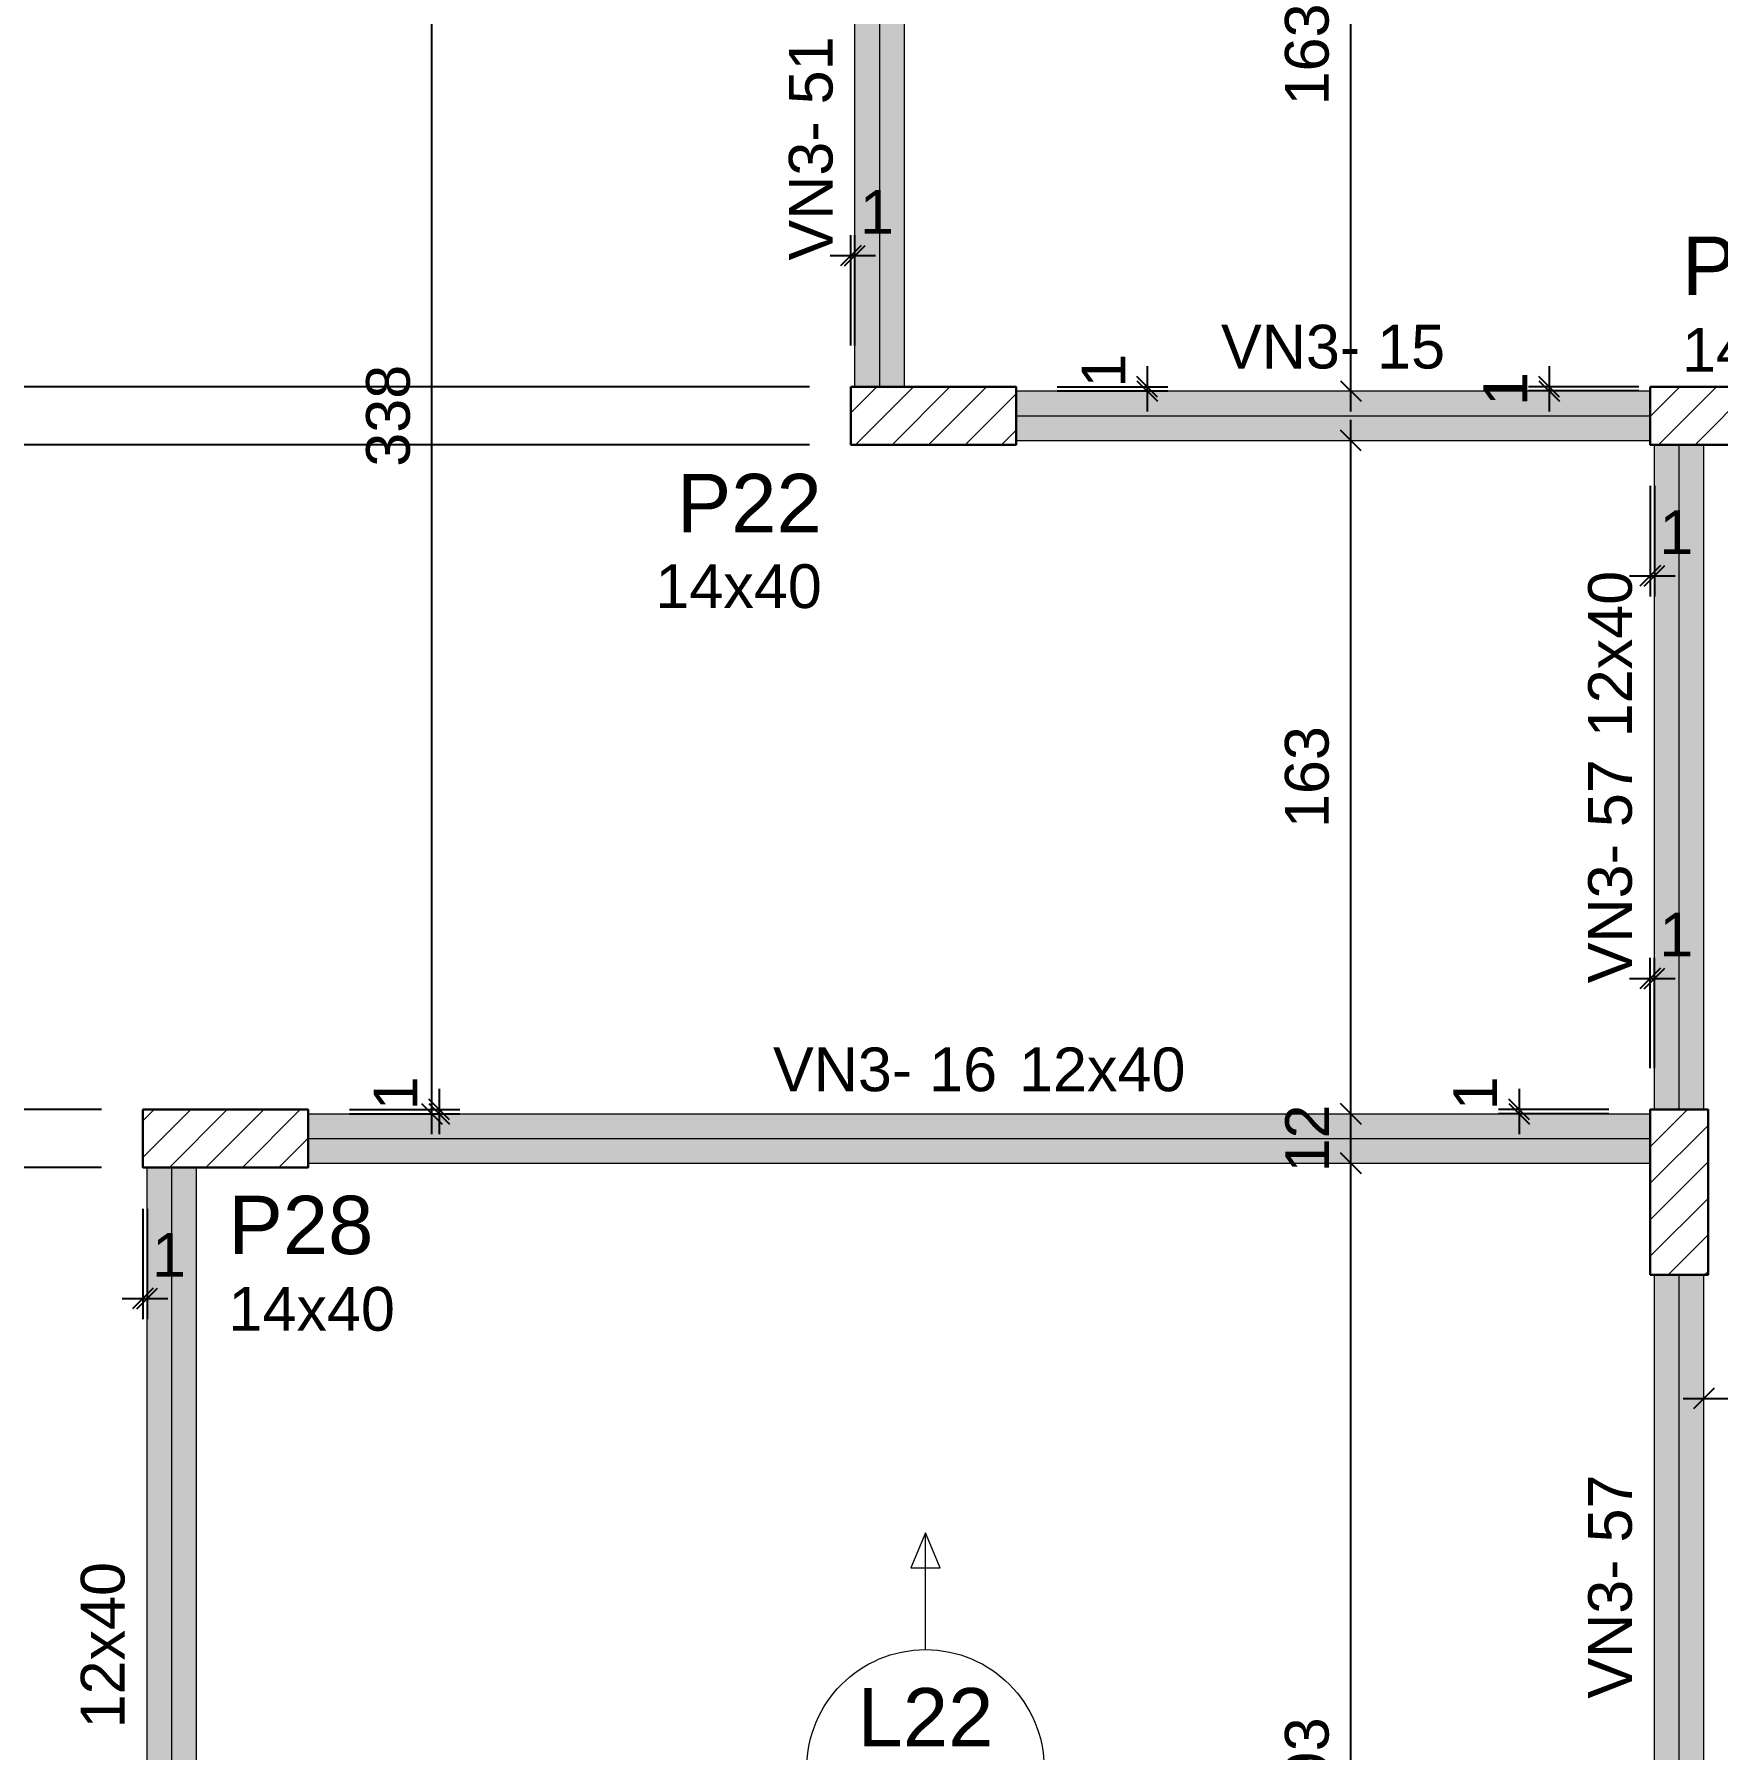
# Model space of a CAD drawing. Header units: millimetres. Extents: x -8 to 605, y -494 to 220.
# Drawn here: x -0.05 to 8.1, y -444.42 to -436.12 of the extents above; entities that cross this region are included whole.
import ezdxf

# ---------------------------------------------------------------- set-up
doc = ezdxf.new("R2010")
doc.units = ezdxf.units.MM
doc.header["$MEASUREMENT"] = 0
doc.linetypes.add('NULL', pattern=[0])
for name, color, linetype, lineweight in [('FO-Cotas', 5, 'Continuous', 5), ('FO-Eixos', 5, 'Continuous', 5), ('FO-Hachura pilar que passa', 19, 'Continuous', 5), ('FO-Hachura viga', 43, 'Continuous', 5), ('FO-Pilares', 4, 'Continuous', 30), ('FO-Textos das lajes', 1, 'Continuous', 20), ('FO-Textos das vigas', 7, 'Continuous', 5), ('FO-Textos dos pilares', 7, 'Continuous', 5), ('FO-Vigas', 1, 'Continuous', 20)]:
    doc.layers.add(name, color=color, linetype=linetype, lineweight=lineweight)
doc.styles.add('Arial', font='arial.ttf')
doc.dimstyles.new('UM_50.000000', dxfattribs={"dimtxt": 0.18, "dimasz": 0.1, "dimexe": 0.1, "dimexo": 0.2, "dimgap": 0, "dimtad": 1, "dimtih": 1, "dimtoh": 1, "dimdec": 1, "dimlfac": 50, "dimzin": 0, "dimdsep": 46, "dimtxsty": 'Standard', "dimcen": 0.09, "dimdle": 0.1, "dimadec": 1, "dimazin": 2, "dimtfac": 1, "dimtdec": 4, "dimtofl": 0, "dimtmove": 0, "dimatfit": 3, "dimfxl": 1, "dimtolj": 1, "dimarcsym": 0})
pattern_1 = [(45, (-4.58844, -411.61486), (-0.08838835, 0.08838835), [])]

# ---------------------------------------------------------------- blocks, each defined once
blk = doc.blocks.new('_Oblique')
at = {"color": 0, "linetype": 'ByBlock', "lineweight": -2}
blk.add_line((-0.5, -0.5), (0.5, 0.5), dxfattribs=at)
blk = doc.blocks.new('*D4147')
at = {"layer": 'Defpoints', "color": 0, "transparency": 16777216}
for p in [(-1.9904, -441.6047), (0.4716, -441.6047), (0.4716, -447.4249)]:
    blk.add_point(p, dxfattribs=at)
at = {"layer": 'FO-Cotas', "color": 0, "lineweight": -2, "transparency": 16777216}
for p, q in [((-1.9904, -447.5249), (-1.9904, -441.5047)), ((0.2716, -441.6047), (-2.0904, -441.6047)), ((0.2716, -447.4249), (-2.0904, -447.4249))]:
    blk.add_line(p, q, dxfattribs=at)
at = {"layer": 'FO-Cotas', "color": 0, "lineweight": -2, "transparency": 16777216, "xscale": 0.1, "yscale": 0.1, "zscale": 0.1}
for p, rotation in [((-1.9904, -441.6047), 90), ((-1.9904, -447.4249), 270)]:
    blk.add_blockref('_Oblique', p, dxfattribs=dict(at, rotation=rotation))
at = {"layer": 'FO-Cotas', "color": 7, "transparency": 16777216, "insert": (-2.2022, -444.5148), "char_height": 0.2118, "attachment_point": 5, "rotation": 90, "style": 'Arial'}
blk.add_mtext('\\A1;291', dxfattribs=at)
blk = doc.blocks.new('*D4148')
at = {"layer": 'Defpoints', "color": 0, "transparency": 16777216}
for p in [(-1.9904, -441.3247), (0.4716, -441.3247), (0.4716, -441.6047)]:
    blk.add_point(p, dxfattribs=at)
at = {"layer": 'FO-Cotas', "color": 0, "lineweight": -2, "transparency": 16777216}
for p, q in [((-1.9904, -441.7047), (-1.9904, -441.2247)), ((0.2716, -441.3247), (-2.0904, -441.3247)), ((0.2716, -441.6047), (-2.0904, -441.6047))]:
    blk.add_line(p, q, dxfattribs=at)
at = {"layer": 'FO-Cotas', "color": 0, "lineweight": -2, "transparency": 16777216, "xscale": 0.1, "yscale": 0.1, "zscale": 0.1}
for p, rotation in [((-1.9904, -441.3247), 90), ((-1.9904, -441.6047), 270)]:
    blk.add_blockref('_Oblique', p, dxfattribs=dict(at, rotation=rotation))
at = {"layer": 'FO-Cotas', "color": 7, "transparency": 16777216, "insert": (-2.2022, -441.4647), "char_height": 0.2118, "attachment_point": 5, "rotation": 90, "style": 'Arial'}
blk.add_mtext('\\A1;14', dxfattribs=at)
blk = doc.blocks.new('*D4149')
at = {"layer": 'Defpoints', "color": 0, "transparency": 16777216}
for p in [(-1.9904, -438.1049), (3.9002, -438.1049), (0.4716, -441.3247)]:
    blk.add_point(p, dxfattribs=at)
at = {"layer": 'FO-Cotas', "color": 0, "lineweight": -2, "transparency": 16777216}
for p, q in [((-1.9904, -441.4247), (-1.9904, -438.0049)), ((3.7002, -438.1049), (-2.0904, -438.1049)), ((0.2716, -441.3247), (-2.0904, -441.3247))]:
    blk.add_line(p, q, dxfattribs=at)
at = {"layer": 'FO-Cotas', "color": 0, "lineweight": -2, "transparency": 16777216, "xscale": 0.1, "yscale": 0.1, "zscale": 0.1}
for p, rotation in [((-1.9904, -438.1049), 90), ((-1.9904, -441.3247), 270)]:
    blk.add_blockref('_Oblique', p, dxfattribs=dict(at, rotation=rotation))
at = {"layer": 'FO-Cotas', "color": 7, "transparency": 16777216, "insert": (-2.2022, -439.7148), "char_height": 0.2118, "attachment_point": 5, "rotation": 90, "style": 'Arial'}
blk.add_mtext('\\A1;161', dxfattribs=at)
blk = doc.blocks.new('*D4150')
at = {"layer": 'Defpoints', "color": 0, "transparency": 16777216}
for p in [(-1.9904, -437.8249), (3.9002, -437.8249), (3.9002, -438.1049)]:
    blk.add_point(p, dxfattribs=at)
at = {"layer": 'FO-Cotas', "color": 0, "lineweight": -2, "transparency": 16777216}
for p, q in [((-1.9904, -438.2049), (-1.9904, -437.7249)), ((3.7002, -437.8249), (-2.0904, -437.8249)), ((3.7002, -438.1049), (-2.0904, -438.1049))]:
    blk.add_line(p, q, dxfattribs=at)
at = {"layer": 'FO-Cotas', "color": 0, "lineweight": -2, "transparency": 16777216, "xscale": 0.1, "yscale": 0.1, "zscale": 0.1}
for p, rotation in [((-1.9904, -437.8249), 90), ((-1.9904, -438.1049), 270)]:
    blk.add_blockref('_Oblique', p, dxfattribs=dict(at, rotation=rotation))
at = {"layer": 'FO-Cotas', "color": 7, "transparency": 16777216, "insert": (-2.2022, -437.9649), "char_height": 0.2118, "attachment_point": 5, "rotation": 90, "style": 'Arial'}
blk.add_mtext('\\A1;14', dxfattribs=at)
blk = doc.blocks.new('*D4151')
at = {"layer": 'Defpoints', "color": 0, "transparency": 16777216}
for p in [(-1.9904, -434.6049), (-0.5784, -434.6049), (3.9002, -437.8249)]:
    blk.add_point(p, dxfattribs=at)
at = {"layer": 'FO-Cotas', "color": 0, "lineweight": -2, "transparency": 16777216}
for p, q in [((-1.9904, -437.9249), (-1.9904, -434.5049)), ((-0.7784, -434.6049), (-2.0904, -434.6049)), ((3.7002, -437.8249), (-2.0904, -437.8249))]:
    blk.add_line(p, q, dxfattribs=at)
at = {"layer": 'FO-Cotas', "color": 0, "lineweight": -2, "transparency": 16777216, "xscale": 0.1, "yscale": 0.1, "zscale": 0.1}
for p, rotation in [((-1.9904, -434.6049), 90), ((-1.9904, -437.8249), 270)]:
    blk.add_blockref('_Oblique', p, dxfattribs=dict(at, rotation=rotation))
at = {"layer": 'FO-Cotas', "color": 7, "transparency": 16777216, "insert": (-2.2022, -436.2149), "char_height": 0.2118, "attachment_point": 5, "rotation": 90, "style": 'Arial'}
blk.add_mtext('\\A1;161', dxfattribs=at)
blk = doc.blocks.new('*D4159')
at = {"layer": 'Defpoints', "color": 0, "transparency": 16777216}
for p in [(-2.5199, -419.9249), (2.8216, -419.9249), (2.8216, -483.2049)]:
    blk.add_point(p, dxfattribs=at)
at = {"layer": 'FO-Cotas', "color": 0, "lineweight": -2, "transparency": 16777216}
for p, q in [((-2.5199, -483.3049), (-2.5199, -419.8249)), ((2.6216, -419.9249), (-2.6199, -419.9249)), ((2.6216, -483.2049), (-2.6199, -483.2049))]:
    blk.add_line(p, q, dxfattribs=at)
at = {"layer": 'FO-Cotas', "color": 0, "lineweight": -2, "transparency": 16777216, "xscale": 0.1, "yscale": 0.1, "zscale": 0.1}
for p, rotation in [((-2.5199, -419.9249), 90), ((-2.5199, -483.2049), 270)]:
    blk.add_blockref('_Oblique', p, dxfattribs=dict(at, rotation=rotation))
at = {"layer": 'FO-Cotas', "color": 7, "transparency": 16777216, "insert": (-2.7317, -451.5649), "char_height": 0.2118, "attachment_point": 5, "rotation": 90, "style": 'Arial'}
blk.add_mtext('\\A1;3164', dxfattribs=at)
blk = doc.blocks.new('*D4258')
at = {"layer": 'Defpoints', "color": 0, "transparency": 16777216}
for p in [(8.0316, -442.7247), (13.8916, -442.7247), (13.8916, -442.7247)]:
    blk.add_point(p, dxfattribs=at)
at = {"layer": 'FO-Cotas', "color": 0, "lineweight": -2, "transparency": 16777216}
blk.add_line((7.9316, -442.7247), (13.9916, -442.7247), dxfattribs=at)
at = {"layer": 'FO-Cotas', "color": 0, "lineweight": -2, "transparency": 16777216, "xscale": 0.1, "yscale": 0.1, "zscale": 0.1, "rotation": 180}
blk.add_blockref('_Oblique', (8.0316, -442.7247), dxfattribs=at)
at = {"layer": 'FO-Cotas', "color": 0, "lineweight": -2, "transparency": 16777216, "xscale": 0.1, "yscale": 0.1, "zscale": 0.1}
blk.add_blockref('_Oblique', (13.8916, -442.7247), dxfattribs=at)
at = {"layer": 'FO-Cotas', "color": 7, "transparency": 16777216, "insert": (10.9616, -442.5129), "char_height": 0.2118, "attachment_point": 5, "rotation": 0.00573, "style": 'Arial'}
blk.add_mtext('\\A1;293', dxfattribs=at)
blk = doc.blocks.new('*D4289')
at = {"layer": 'Defpoints', "color": 0, "transparency": 16777216}
for p in [(1.8716, -434.5849), (1.8716, -434.5849), (1.8716, -441.3447)]:
    blk.add_point(p, dxfattribs=at)
at = {"layer": 'FO-Cotas', "color": 0, "lineweight": -2, "transparency": 16777216}
blk.add_line((1.8716, -441.4447), (1.8716, -434.4849), dxfattribs=at)
at = {"layer": 'FO-Cotas', "color": 0, "lineweight": -2, "transparency": 16777216, "xscale": 0.1, "yscale": 0.1, "zscale": 0.1}
for p, rotation in [((1.8716, -434.5849), 90), ((1.8716, -441.3447), 270)]:
    blk.add_blockref('_Oblique', p, dxfattribs=dict(at, rotation=rotation))
at = {"layer": 'FO-Cotas', "color": 7, "transparency": 16777216, "insert": (1.6598, -437.9648), "char_height": 0.2118, "attachment_point": 5, "rotation": 90, "style": 'Arial'}
blk.add_mtext('\\A1;338', dxfattribs=at)
blk = doc.blocks.new('*D4304')
at = {"layer": 'Defpoints', "color": 0, "transparency": 16777216}
for p in [(6.3216, -441.5847), (6.3216, -441.5847), (6.3216, -447.4449)]:
    blk.add_point(p, dxfattribs=at)
at = {"layer": 'FO-Cotas', "color": 0, "lineweight": -2, "transparency": 16777216}
blk.add_line((6.3216, -447.5449), (6.3216, -441.4847), dxfattribs=at)
at = {"layer": 'FO-Cotas', "color": 0, "lineweight": -2, "transparency": 16777216, "xscale": 0.1, "yscale": 0.1, "zscale": 0.1}
for p, rotation in [((6.3216, -441.5847), 90), ((6.3216, -447.4449), 270)]:
    blk.add_blockref('_Oblique', p, dxfattribs=dict(at, rotation=rotation))
at = {"layer": 'FO-Cotas', "color": 7, "transparency": 16777216, "insert": (6.1098, -444.5148), "char_height": 0.2118, "attachment_point": 5, "rotation": 90, "style": 'Arial'}
blk.add_mtext('\\A1;293', dxfattribs=at)
blk = doc.blocks.new('*D4305')
at = {"layer": 'Defpoints', "color": 0, "transparency": 16777216}
for p in [(6.3216, -441.3447), (6.3216, -441.3447), (6.3216, -441.5847)]:
    blk.add_point(p, dxfattribs=at)
at = {"layer": 'FO-Cotas', "color": 0, "lineweight": -2, "transparency": 16777216}
blk.add_line((6.3216, -441.6847), (6.3216, -441.2447), dxfattribs=at)
at = {"layer": 'FO-Cotas', "color": 0, "lineweight": -2, "transparency": 16777216, "xscale": 0.1, "yscale": 0.1, "zscale": 0.1}
for p, rotation in [((6.3216, -441.3447), 90), ((6.3216, -441.5847), 270)]:
    blk.add_blockref('_Oblique', p, dxfattribs=dict(at, rotation=rotation))
at = {"layer": 'FO-Cotas', "color": 7, "transparency": 16777216, "insert": (6.1098, -441.4647), "char_height": 0.2118, "attachment_point": 5, "rotation": 90, "style": 'Arial'}
blk.add_mtext('\\A1;12', dxfattribs=at)
blk = doc.blocks.new('*D4306')
at = {"layer": 'Defpoints', "color": 0, "transparency": 16777216}
for p in [(6.3216, -438.0849), (6.3216, -438.0849), (6.3216, -441.3447)]:
    blk.add_point(p, dxfattribs=at)
at = {"layer": 'FO-Cotas', "color": 0, "lineweight": -2, "transparency": 16777216}
blk.add_line((6.3216, -441.4447), (6.3216, -437.9849), dxfattribs=at)
at = {"layer": 'FO-Cotas', "color": 0, "lineweight": -2, "transparency": 16777216, "xscale": 0.1, "yscale": 0.1, "zscale": 0.1}
for p, rotation in [((6.3216, -438.0849), 90), ((6.3216, -441.3447), 270)]:
    blk.add_blockref('_Oblique', p, dxfattribs=dict(at, rotation=rotation))
at = {"layer": 'FO-Cotas', "color": 7, "transparency": 16777216, "insert": (6.1098, -439.7148), "char_height": 0.2118, "attachment_point": 5, "rotation": 90, "style": 'Arial'}
blk.add_mtext('\\A1;163', dxfattribs=at)
blk = doc.blocks.new('*D4307')
at = {"layer": 'Defpoints', "color": 0, "transparency": 16777216}
for p in [(6.3216, -434.5849), (6.3216, -434.5849), (6.3216, -437.8449)]:
    blk.add_point(p, dxfattribs=at)
at = {"layer": 'FO-Cotas', "color": 0, "lineweight": -2, "transparency": 16777216}
blk.add_line((6.3216, -437.9449), (6.3216, -434.4849), dxfattribs=at)
at = {"layer": 'FO-Cotas', "color": 0, "lineweight": -2, "transparency": 16777216, "xscale": 0.1, "yscale": 0.1, "zscale": 0.1}
for p, rotation in [((6.3216, -434.5849), 90), ((6.3216, -437.8449), 270)]:
    blk.add_blockref('_Oblique', p, dxfattribs=dict(at, rotation=rotation))
at = {"layer": 'FO-Cotas', "color": 7, "transparency": 16777216, "insert": (6.1098, -436.2149), "char_height": 0.2118, "attachment_point": 5, "rotation": 90, "style": 'Arial'}
blk.add_mtext('\\A1;163', dxfattribs=at)
blk = doc.blocks.new('*D4394')
at = {"layer": 'Defpoints', "color": 0, "transparency": 16777216}
for p in [(3.9202, -437.1895), (3.9002, -437.8249), (3.9202, -437.8249)]:
    blk.add_point(p, dxfattribs=at)
at = {"layer": 'FO-Cotas', "color": 0, "lineweight": -2, "transparency": 16777216}
for p, q in [((3.9002, -437.6249), (3.9002, -437.0895)), ((3.9202, -437.6249), (3.9202, -437.0895)), ((3.8002, -437.1895), (4.0202, -437.1895))]:
    blk.add_line(p, q, dxfattribs=at)
at = {"layer": 'FO-Cotas', "color": 0, "lineweight": -2, "transparency": 16777216, "xscale": 0.1, "yscale": 0.1, "zscale": 0.1, "rotation": 180}
blk.add_blockref('_Oblique', (3.9002, -437.1895), dxfattribs=at)
at = {"layer": 'FO-Cotas', "color": 0, "lineweight": -2, "transparency": 16777216, "xscale": 0.1, "yscale": 0.1, "zscale": 0.1}
blk.add_blockref('_Oblique', (3.9202, -437.1895), dxfattribs=at)
at = {"layer": 'FO-Cotas', "color": 7, "transparency": 16777216, "insert": (4.0264, -436.9777), "char_height": 0.2118, "attachment_point": 5, "rotation": 0.00573, "style": 'Arial'}
blk.add_mtext('\\A1;1', dxfattribs=at)
blk = doc.blocks.new('*D4395')
at = {"layer": 'Defpoints', "color": 0, "transparency": 16777216}
for p in [(7.7716, -438.1049), (7.7916, -438.1049), (7.7916, -438.7403)]:
    blk.add_point(p, dxfattribs=at)
at = {"layer": 'FO-Cotas', "color": 0, "lineweight": -2, "transparency": 16777216}
for p, q in [((7.7716, -438.3049), (7.7716, -438.8403)), ((7.7916, -438.3049), (7.7916, -438.8403)), ((7.6716, -438.7403), (7.8916, -438.7403))]:
    blk.add_line(p, q, dxfattribs=at)
at = {"layer": 'FO-Cotas', "color": 0, "lineweight": -2, "transparency": 16777216, "xscale": 0.1, "yscale": 0.1, "zscale": 0.1, "rotation": 180}
blk.add_blockref('_Oblique', (7.7716, -438.7403), dxfattribs=at)
at = {"layer": 'FO-Cotas', "color": 0, "lineweight": -2, "transparency": 16777216, "xscale": 0.1, "yscale": 0.1, "zscale": 0.1}
blk.add_blockref('_Oblique', (7.7916, -438.7403), dxfattribs=at)
at = {"layer": 'FO-Cotas', "color": 7, "transparency": 16777216, "insert": (7.8978, -438.5285), "char_height": 0.2118, "attachment_point": 5, "rotation": 0.00573, "style": 'Arial'}
blk.add_mtext('\\A1;1', dxfattribs=at)
blk = doc.blocks.new('*D4400')
at = {"layer": 'Defpoints', "color": 0, "transparency": 16777216}
for p in [(0.4716, -441.6047), (0.4916, -441.6047), (0.4916, -442.2401)]:
    blk.add_point(p, dxfattribs=at)
at = {"layer": 'FO-Cotas', "color": 0, "lineweight": -2, "transparency": 16777216}
for p, q in [((0.4716, -441.8047), (0.4716, -442.3401)), ((0.4916, -441.8047), (0.4916, -442.3401)), ((0.3716, -442.2401), (0.5916, -442.2401))]:
    blk.add_line(p, q, dxfattribs=at)
at = {"layer": 'FO-Cotas', "color": 0, "lineweight": -2, "transparency": 16777216, "xscale": 0.1, "yscale": 0.1, "zscale": 0.1, "rotation": 180}
blk.add_blockref('_Oblique', (0.4716, -442.2401), dxfattribs=at)
at = {"layer": 'FO-Cotas', "color": 0, "lineweight": -2, "transparency": 16777216, "xscale": 0.1, "yscale": 0.1, "zscale": 0.1}
blk.add_blockref('_Oblique', (0.4916, -442.2401), dxfattribs=at)
at = {"layer": 'FO-Cotas', "color": 7, "transparency": 16777216, "insert": (0.5978, -442.0283), "char_height": 0.2118, "attachment_point": 5, "rotation": 0.00573, "style": 'Arial'}
blk.add_mtext('\\A1;1', dxfattribs=at)
blk = doc.blocks.new('*D4401')
at = {"layer": 'Defpoints', "color": 0, "transparency": 16777216}
for p in [(7.7916, -440.6893), (7.7716, -441.3247), (7.7916, -441.3247)]:
    blk.add_point(p, dxfattribs=at)
at = {"layer": 'FO-Cotas', "color": 0, "lineweight": -2, "transparency": 16777216}
for p, q in [((7.7716, -441.1247), (7.7716, -440.5893)), ((7.7916, -441.1247), (7.7916, -440.5893)), ((7.6716, -440.6893), (7.8916, -440.6893))]:
    blk.add_line(p, q, dxfattribs=at)
at = {"layer": 'FO-Cotas', "color": 0, "lineweight": -2, "transparency": 16777216, "xscale": 0.1, "yscale": 0.1, "zscale": 0.1, "rotation": 180}
blk.add_blockref('_Oblique', (7.7716, -440.6893), dxfattribs=at)
at = {"layer": 'FO-Cotas', "color": 0, "lineweight": -2, "transparency": 16777216, "xscale": 0.1, "yscale": 0.1, "zscale": 0.1}
blk.add_blockref('_Oblique', (7.7916, -440.6893), dxfattribs=at)
at = {"layer": 'FO-Cotas', "color": 7, "transparency": 16777216, "insert": (7.8978, -440.4775), "char_height": 0.2118, "attachment_point": 5, "rotation": 0.00573, "style": 'Arial'}
blk.add_mtext('\\A1;1', dxfattribs=at)
blk = doc.blocks.new('*D4472')
at = {"layer": 'Defpoints', "color": 0, "transparency": 16777216}
for p in [(4.7002, -437.8249), (4.7002, -437.8449), (5.3356, -437.8449)]:
    blk.add_point(p, dxfattribs=at)
at = {"layer": 'FO-Cotas', "color": 0, "lineweight": -2, "transparency": 16777216}
for p, q in [((5.3356, -437.7249), (5.3356, -437.9449)), ((4.9002, -437.8249), (5.4356, -437.8249)), ((4.9002, -437.8449), (5.4356, -437.8449))]:
    blk.add_line(p, q, dxfattribs=at)
at = {"layer": 'FO-Cotas', "color": 0, "lineweight": -2, "transparency": 16777216, "xscale": 0.1, "yscale": 0.1, "zscale": 0.1}
for p, rotation in [((5.3356, -437.8249), 90), ((5.3356, -437.8449), 270)]:
    blk.add_blockref('_Oblique', p, dxfattribs=dict(at, rotation=rotation))
at = {"layer": 'FO-Cotas', "color": 7, "transparency": 16777216, "insert": (5.1238, -437.7466), "char_height": 0.2118, "attachment_point": 5, "rotation": 90, "style": 'Arial'}
blk.add_mtext('\\A1;1', dxfattribs=at)
blk = doc.blocks.new('*D4473')
at = {"layer": 'Defpoints', "color": 0, "transparency": 16777216}
for p in [(7.2816, -437.8449), (7.917, -437.8249), (7.917, -437.8449)]:
    blk.add_point(p, dxfattribs=at)
at = {"layer": 'FO-Cotas', "color": 0, "lineweight": -2, "transparency": 16777216}
for p, q in [((7.2816, -437.7249), (7.2816, -437.9449)), ((7.717, -437.8249), (7.1816, -437.8249)), ((7.717, -437.8449), (7.1816, -437.8449))]:
    blk.add_line(p, q, dxfattribs=at)
at = {"layer": 'FO-Cotas', "color": 0, "lineweight": -2, "transparency": 16777216, "xscale": 0.1, "yscale": 0.1, "zscale": 0.1}
for p, rotation in [((7.2816, -437.8249), 90), ((7.2816, -437.8449), 270)]:
    blk.add_blockref('_Oblique', p, dxfattribs=dict(at, rotation=rotation))
at = {"layer": 'FO-Cotas', "color": 7, "transparency": 16777216, "insert": (7.0698, -437.8349), "char_height": 0.2118, "attachment_point": 5, "rotation": 90, "style": 'Arial'}
blk.add_mtext('\\A1;1', dxfattribs=at)
blk = doc.blocks.new('*D4478')
at = {"layer": 'Defpoints', "color": 0, "transparency": 16777216}
for p in [(1.2716, -441.3247), (1.2716, -441.3447), (1.907, -441.3447)]:
    blk.add_point(p, dxfattribs=at)
at = {"layer": 'FO-Cotas', "color": 0, "lineweight": -2, "transparency": 16777216}
for p, q in [((1.907, -441.2247), (1.907, -441.4447)), ((1.4716, -441.3247), (2.007, -441.3247)), ((1.4716, -441.3447), (2.007, -441.3447))]:
    blk.add_line(p, q, dxfattribs=at)
at = {"layer": 'FO-Cotas', "color": 0, "lineweight": -2, "transparency": 16777216, "xscale": 0.1, "yscale": 0.1, "zscale": 0.1}
for p, rotation in [((1.907, -441.3247), 90), ((1.907, -441.3447), 270)]:
    blk.add_blockref('_Oblique', p, dxfattribs=dict(at, rotation=rotation))
at = {"layer": 'FO-Cotas', "color": 7, "transparency": 16777216, "insert": (1.6952, -441.2464), "char_height": 0.2118, "attachment_point": 5, "rotation": 90, "style": 'Arial'}
blk.add_mtext('\\A1;1', dxfattribs=at)
blk = doc.blocks.new('*D4479')
at = {"layer": 'Defpoints', "color": 0, "transparency": 16777216}
for p in [(7.1362, -441.3447), (7.7716, -441.3247), (7.7716, -441.3447)]:
    blk.add_point(p, dxfattribs=at)
at = {"layer": 'FO-Cotas', "color": 0, "lineweight": -2, "transparency": 16777216}
for p, q in [((7.1362, -441.2247), (7.1362, -441.4447)), ((7.5716, -441.3247), (7.0362, -441.3247)), ((7.5716, -441.3447), (7.0362, -441.3447))]:
    blk.add_line(p, q, dxfattribs=at)
at = {"layer": 'FO-Cotas', "color": 0, "lineweight": -2, "transparency": 16777216, "xscale": 0.1, "yscale": 0.1, "zscale": 0.1}
for p, rotation in [((7.1362, -441.3247), 90), ((7.1362, -441.3447), 270)]:
    blk.add_blockref('_Oblique', p, dxfattribs=dict(at, rotation=rotation))
at = {"layer": 'FO-Cotas', "color": 7, "transparency": 16777216, "insert": (6.9244, -441.2464), "char_height": 0.2118, "attachment_point": 5, "rotation": 90, "style": 'Arial'}
blk.add_mtext('\\A1;1', dxfattribs=at)

msp = doc.modelspace()

# ---------------------------------------------------------------- hatches: boundary and pattern name
at = {"layer": 'FO-Hachura pilar que passa', "linetype": 'Continuous', "ltscale": 0.2}
h = msp.add_hatch(dxfattribs=at)
h.set_pattern_fill('ANSI31', color=19, style=0)
h.set_pattern_definition(pattern_1)
h.paths.add_polyline_path([(3.9002, -437.8249), (3.9002, -437.9649), (3.9002, -438.1049), (4.3002, -438.1049), (4.7002, -438.1049), (4.7002, -437.9649), (4.7002, -437.8249), (4.3002, -437.8249)])
h = msp.add_hatch(dxfattribs=at)
h.set_pattern_fill('ANSI31', color=19, style=0)
h.set_pattern_definition(pattern_1)
h.paths.add_polyline_path([(7.7716, -437.8249), (7.7716, -437.9649), (7.7716, -438.1049), (8.1716, -438.1049), (8.5716, -438.1049), (8.5716, -437.9649), (8.5716, -437.8249), (8.1716, -437.8249)])
h = msp.add_hatch(dxfattribs=at)
h.set_pattern_fill('ANSI31', color=19, style=0)
h.set_pattern_definition(pattern_1)
h.paths.add_polyline_path([(0.4716, -441.3247), (0.4716, -441.4647), (0.4716, -441.6047), (0.8716, -441.6047), (1.2716, -441.6047), (1.2716, -441.4647), (1.2716, -441.3247), (0.8716, -441.3247)])
h = msp.add_hatch(dxfattribs=at)
h.set_pattern_fill('ANSI31', color=19, style=0)
h.set_pattern_definition(pattern_1)
h.paths.add_polyline_path([(7.7716, -442.1247), (7.9116, -442.1247), (8.0516, -442.1247), (8.0516, -441.7247), (8.0516, -441.3247), (7.9116, -441.3247), (7.7716, -441.3247), (7.7716, -441.7247)])
at = {"layer": 'FO-Hachura viga', "linetype": 'Continuous', "ltscale": 0.2}
for points in [[(4.1602, -434.6049), (4.1602, -434.6049), (3.9202, -434.6049), (3.9202, -437.8249), (4.1602, -437.8249), (4.1602, -434.6049)], [(7.7716, -437.8449), (7.7716, -437.8449), (4.7004, -437.8449), (4.7004, -438.0849), (7.7716, -438.0849), (7.7716, -437.8449)], [(8.0316, -438.1049), (8.0316, -438.1049), (7.7916, -438.1049), (7.7916, -441.3247), (8.0316, -441.3247), (8.0316, -438.1049)], [(7.7716, -441.3447), (7.7716, -441.3447), (1.2716, -441.3447), (1.2716, -441.5847), (7.7716, -441.5847), (7.7716, -441.3447)], [(0.7316, -441.6047), (0.7316, -441.6047), (0.4916, -441.6047), (0.4916, -447.4249), (0.7316, -447.4249), (0.7316, -441.6047)], [(8.0316, -445.1447), (8.0316, -445.1447), (8.0316, -442.1247), (7.7916, -442.1247), (7.7916, -445.2647), (7.9116, -445.2647), (8.0316, -445.1447)]]:
    msp.add_hatch(color=43, dxfattribs=at).paths.add_polyline_path(points)

# ---------------------------------------------------------------- linework, layer by layer
at = {"layer": 'FO-Eixos'}
for p, q in [((4.0402, -437.8249), (4.0402, -434.6049)), ((4.7002, -437.9649), (7.7716, -437.9649)), ((7.9116, -441.3247), (7.9116, -438.1049)), ((1.2716, -441.4647), (7.7716, -441.4647)), ((0.6116, -447.4249), (0.6116, -441.6047)), ((7.9116, -445.2647), (7.9116, -442.1247))]:
    msp.add_line(p, q, dxfattribs=at)
at = {"layer": 'FO-Pilares'}
for points in [[(3.9002, -437.8249), (3.9002, -437.9649), (3.9002, -438.1049), (4.3002, -438.1049), (4.7002, -438.1049), (4.7002, -437.9649), (4.7002, -437.8249), (4.3002, -437.8249), (3.9002, -437.8249)], [(7.7716, -437.8249), (7.7716, -437.9649), (7.7716, -438.1049), (8.1716, -438.1049), (8.5716, -438.1049), (8.5716, -437.9649), (8.5716, -437.8249), (8.1716, -437.8249), (7.7716, -437.8249)], [(0.4716, -441.3247), (0.4716, -441.4647), (0.4716, -441.6047), (0.8716, -441.6047), (1.2716, -441.6047), (1.2716, -441.4647), (1.2716, -441.3247), (0.8716, -441.3247), (0.4716, -441.3247)], [(7.7716, -442.1247), (7.9116, -442.1247), (8.0516, -442.1247), (8.0516, -441.7247), (8.0516, -441.3247), (7.9116, -441.3247), (7.7716, -441.3247), (7.7716, -441.7247), (7.7716, -442.1247)]]:
    msp.add_lwpolyline(points, close=True, dxfattribs=at)
at = {"layer": 'FO-Textos das lajes'}
for p, q in [((4.2616, -443.3753), (4.191, -443.5448)), ((4.3322, -443.5448), (4.2616, -443.3753)), ((4.191, -443.5448), (4.3322, -443.5448))]:
    msp.add_line(p, q, dxfattribs=at)
msp.add_lwpolyline([(4.2616, -443.9401), (4.2616, -443.3753)], dxfattribs=at)
msp.add_circle((4.2616, -444.5148), 0.5746, dxfattribs=at)
at = {"layer": 'FO-Vigas'}
for p, q in [((3.9202, -437.8249), (3.9202, -434.6049)), ((4.1602, -437.8249), (4.1602, -434.6049)), ((4.7002, -437.8449), (7.7716, -437.8449)), ((4.7002, -438.0849), (7.7716, -438.0849)), ((7.7916, -441.3247), (7.7916, -438.1049)), ((8.0316, -441.3247), (8.0316, -438.1049)), ((1.2716, -441.3447), (7.7716, -441.3447)), ((0.4916, -447.4249), (0.4916, -441.6047)), ((0.7316, -447.4249), (0.7316, -441.6047)), ((1.2716, -441.5847), (7.7716, -441.5847)), ((7.7916, -445.2647), (7.7916, -442.1247)), ((8.0316, -445.1447), (8.0316, -442.1247))]:
    msp.add_line(p, q, dxfattribs=at)

# ---------------------------------------------------------------- texts
at = {"layer": 'FO-Textos das lajes', "linetype": 'NULL', "ltscale": 0.2, "insert": (4.2616, -444.4087), "char_height": 0.2824, "width": 1.316001, "attachment_point": 8, "line_spacing_factor": 0.798, "style": 'Arial'}
msp.add_mtext('L22', dxfattribs=at)
at = {"layer": 'FO-Textos das vigas', "linetype": 'NULL', "ltscale": 0.2, "char_height": 0.2118, "rotation": 90.00021, "line_spacing_factor": 0.798, "style": 'Arial'}
for s, insert, width, attachment_point in [('VN3- 51', (3.8147, -436.1279), 2.170627, 9), ('12x40', (7.6857, -439.5219), 1.612069, 7), ('VN3- 57', (7.6857, -439.6279), 2.170627, 9), ('VN3- 57', (7.6857, -443.6349), 2.170627, 8), ('12x40', (0.3857, -444.3219), 1.612069, 7)]:
    msp.add_mtext(s, dxfattribs=dict(at, insert=insert, width=width, attachment_point=attachment_point))
at = {"layer": 'FO-Textos das vigas', "linetype": 'NULL', "ltscale": 0.2, "char_height": 0.2118, "line_spacing_factor": 0.798, "style": 'Arial'}
for s, insert, width, attachment_point in [('VN3- 15', (6.2356, -437.739), 2.170627, 8), ('VN3- 16', (4.6086, -441.239), 2.170627, 9), ('12x40', (4.7146, -441.239), 1.612069, 7)]:
    msp.add_mtext(s, dxfattribs=dict(at, insert=insert, width=width, attachment_point=attachment_point))
at = {"layer": 'FO-Textos dos pilares', "linetype": 'NULL', "ltscale": 0.2, "line_spacing_factor": 0.798, "style": 'Arial'}
for s, insert, char_height, width, attachment_point in [('P23', (7.9256, -437.3837), 0.2824, 1.403821, 7), ('14x40', (7.9256, -437.754), 0.2118, 1.612069, 7), ('P22', (3.7596, -438.5287), 0.2824, 1.403821, 9), ('14x40', (3.7596, -438.899), 0.2118, 1.612069, 9), ('P28', (0.8861, -442.0287), 0.2824, 1.403821, 7), ('14x40', (0.8861, -442.399), 0.2118, 1.612069, 7)]:
    msp.add_mtext(s, dxfattribs=dict(at, insert=insert, char_height=char_height, width=width, attachment_point=attachment_point))

# ---------------------------------------------------------------- dimensions: what is measured, and where the dimension line sits
at = {"layer": 'FO-Cotas'}
for base, p1, p2, override, picture, middle in [((-2.5199, -419.9249), (2.8216, -483.2049), (2.8216, -419.9249), {"dimtxt": 0.2118, "dimasz": 0.1, "dimexe": 0.1, "dimexo": 0.2, "dimtad": 1, "dimtih": 0, "dimtoh": 0, "dimdec": 1, "dimlfac": 50, "dimzin": 8, "dimtxsty": 'Arial', "dimblk": 'Oblique', "dimblk1": 'Oblique', "dimblk2": 'Oblique', "dimsah": 1, "dimdle": 0.1, "dimse1": 0, "dimse2": 0, "dimclrt": 7, "dimadec": 1, "dimazin": 3, "dimtmove": 2, "dimldrblk": 'Oblique'}, '*D4159', (-2.7317, -451.5649)), ((-1.9904, -434.6049), (3.9002, -437.8249), (-0.5784, -434.6049), {"dimtxt": 0.2118, "dimasz": 0.1, "dimexe": 0.1, "dimexo": 0.2, "dimtad": 1, "dimtih": 0, "dimtoh": 0, "dimdec": 1, "dimlfac": 50, "dimzin": 8, "dimtxsty": 'Arial', "dimblk": 'Oblique', "dimblk1": 'Oblique', "dimblk2": 'Oblique', "dimsah": 1, "dimdle": 0.1, "dimse1": 0, "dimse2": 0, "dimclrt": 7, "dimadec": 1, "dimazin": 3, "dimtmove": 2, "dimldrblk": 'Oblique'}, '*D4151', (-2.2022, -436.2149)), ((1.8716, -434.5849), (1.8716, -441.3447), (1.8716, -434.5849), {"dimtxt": 0.2118, "dimasz": 0.1, "dimexe": 0.1, "dimexo": 0.2, "dimtad": 1, "dimtih": 0, "dimtoh": 0, "dimdec": 1, "dimlfac": 50, "dimzin": 8, "dimtxsty": 'Arial', "dimblk": 'Oblique', "dimblk1": 'Oblique', "dimblk2": 'Oblique', "dimsah": 1, "dimdle": 0.1, "dimse1": 1, "dimse2": 1, "dimclrt": 7, "dimadec": 1, "dimazin": 3, "dimtmove": 2, "dimldrblk": 'Oblique'}, '*D4289', (1.6598, -437.9648)), ((6.3216, -434.5849), (6.3216, -437.8449), (6.3216, -434.5849), {"dimtxt": 0.2118, "dimasz": 0.1, "dimexe": 0.1, "dimexo": 0.2, "dimtad": 1, "dimtih": 0, "dimtoh": 0, "dimdec": 1, "dimlfac": 50, "dimzin": 8, "dimtxsty": 'Arial', "dimblk": 'Oblique', "dimblk1": 'Oblique', "dimblk2": 'Oblique', "dimsah": 1, "dimdle": 0.1, "dimse1": 1, "dimse2": 1, "dimclrt": 7, "dimadec": 1, "dimazin": 3, "dimtmove": 2, "dimldrblk": 'Oblique'}, '*D4307', (6.1098, -436.2149)), ((5.3356, -437.8449), (4.7002, -437.8249), (4.7002, -437.8449), {"dimtxt": 0.2118, "dimasz": 0.1, "dimexe": 0.1, "dimexo": 0.2, "dimtad": 1, "dimtih": 0, "dimtoh": 0, "dimdec": 1, "dimlfac": 50, "dimzin": 8, "dimtxsty": 'Arial', "dimblk": 'Oblique', "dimblk1": 'Oblique', "dimblk2": 'Oblique', "dimsah": 1, "dimdle": 0.1, "dimse1": 0, "dimse2": 0, "dimclrt": 7, "dimadec": 1, "dimazin": 3, "dimtmove": 2, "dimldrblk": 'Oblique'}, '*D4472', (5.1238, -437.7466)), ((-1.9904, -437.8249), (3.9002, -438.1049), (3.9002, -437.8249), {"dimtxt": 0.2118, "dimasz": 0.1, "dimexe": 0.1, "dimexo": 0.2, "dimtad": 1, "dimtih": 0, "dimtoh": 0, "dimdec": 1, "dimlfac": 50, "dimzin": 8, "dimtxsty": 'Arial', "dimblk": 'Oblique', "dimblk1": 'Oblique', "dimblk2": 'Oblique', "dimsah": 1, "dimdle": 0.1, "dimse1": 0, "dimse2": 0, "dimclrt": 7, "dimadec": 1, "dimazin": 3, "dimtmove": 2, "dimldrblk": 'Oblique'}, '*D4150', (-2.2022, -437.9649)), ((7.2816, -437.8449), (7.917, -437.8249), (7.917, -437.8449), {"dimtxt": 0.2118, "dimasz": 0.1, "dimexe": 0.1, "dimexo": 0.2, "dimtad": 1, "dimtih": 0, "dimtoh": 0, "dimdec": 1, "dimlfac": 50, "dimzin": 8, "dimtxsty": 'Arial', "dimblk": 'Oblique', "dimblk1": 'Oblique', "dimblk2": 'Oblique', "dimsah": 1, "dimdle": 0.1, "dimse1": 0, "dimse2": 0, "dimclrt": 7, "dimadec": 1, "dimazin": 3, "dimtmove": 2, "dimldrblk": 'Oblique'}, '*D4473', (7.0698, -437.8349)), ((-1.9904, -438.1049), (0.4716, -441.3247), (3.9002, -438.1049), {"dimtxt": 0.2118, "dimasz": 0.1, "dimexe": 0.1, "dimexo": 0.2, "dimtad": 1, "dimtih": 0, "dimtoh": 0, "dimdec": 1, "dimlfac": 50, "dimzin": 8, "dimtxsty": 'Arial', "dimblk": 'Oblique', "dimblk1": 'Oblique', "dimblk2": 'Oblique', "dimsah": 1, "dimdle": 0.1, "dimse1": 0, "dimse2": 0, "dimclrt": 7, "dimadec": 1, "dimazin": 3, "dimtmove": 2, "dimldrblk": 'Oblique'}, '*D4149', (-2.2022, -439.7148)), ((6.3216, -438.0849), (6.3216, -441.3447), (6.3216, -438.0849), {"dimtxt": 0.2118, "dimasz": 0.1, "dimexe": 0.1, "dimexo": 0.2, "dimtad": 1, "dimtih": 0, "dimtoh": 0, "dimdec": 1, "dimlfac": 50, "dimzin": 8, "dimtxsty": 'Arial', "dimblk": 'Oblique', "dimblk1": 'Oblique', "dimblk2": 'Oblique', "dimsah": 1, "dimdle": 0.1, "dimse1": 1, "dimse2": 1, "dimclrt": 7, "dimadec": 1, "dimazin": 3, "dimtmove": 2, "dimldrblk": 'Oblique'}, '*D4306', (6.1098, -439.7148)), ((1.907, -441.3447), (1.2716, -441.3247), (1.2716, -441.3447), {"dimtxt": 0.2118, "dimasz": 0.1, "dimexe": 0.1, "dimexo": 0.2, "dimtad": 1, "dimtih": 0, "dimtoh": 0, "dimdec": 1, "dimlfac": 50, "dimzin": 8, "dimtxsty": 'Arial', "dimblk": 'Oblique', "dimblk1": 'Oblique', "dimblk2": 'Oblique', "dimsah": 1, "dimdle": 0.1, "dimse1": 0, "dimse2": 0, "dimclrt": 7, "dimadec": 1, "dimazin": 3, "dimtmove": 2, "dimldrblk": 'Oblique'}, '*D4478', (1.6952, -441.2464)), ((7.1362, -441.3447), (7.7716, -441.3247), (7.7716, -441.3447), {"dimtxt": 0.2118, "dimasz": 0.1, "dimexe": 0.1, "dimexo": 0.2, "dimtad": 1, "dimtih": 0, "dimtoh": 0, "dimdec": 1, "dimlfac": 50, "dimzin": 8, "dimtxsty": 'Arial', "dimblk": 'Oblique', "dimblk1": 'Oblique', "dimblk2": 'Oblique', "dimsah": 1, "dimdle": 0.1, "dimse1": 0, "dimse2": 0, "dimclrt": 7, "dimadec": 1, "dimazin": 3, "dimtmove": 2, "dimldrblk": 'Oblique'}, '*D4479', (6.9244, -441.2464)), ((-1.9904, -441.3247), (0.4716, -441.6047), (0.4716, -441.3247), {"dimtxt": 0.2118, "dimasz": 0.1, "dimexe": 0.1, "dimexo": 0.2, "dimtad": 1, "dimtih": 0, "dimtoh": 0, "dimdec": 1, "dimlfac": 50, "dimzin": 8, "dimtxsty": 'Arial', "dimblk": 'Oblique', "dimblk1": 'Oblique', "dimblk2": 'Oblique', "dimsah": 1, "dimdle": 0.1, "dimse1": 0, "dimse2": 0, "dimclrt": 7, "dimadec": 1, "dimazin": 3, "dimtmove": 2, "dimldrblk": 'Oblique'}, '*D4148', (-2.2022, -441.4647)), ((6.3216, -441.3447), (6.3216, -441.5847), (6.3216, -441.3447), {"dimtxt": 0.2118, "dimasz": 0.1, "dimexe": 0.1, "dimexo": 0.2, "dimtad": 1, "dimtih": 0, "dimtoh": 0, "dimdec": 1, "dimlfac": 50, "dimzin": 8, "dimtxsty": 'Arial', "dimblk": 'Oblique', "dimblk1": 'Oblique', "dimblk2": 'Oblique', "dimsah": 1, "dimdle": 0.1, "dimse1": 1, "dimse2": 1, "dimclrt": 7, "dimadec": 1, "dimazin": 3, "dimtmove": 2, "dimldrblk": 'Oblique'}, '*D4305', (6.1098, -441.4647)), ((-1.9904, -441.6047), (0.4716, -447.4249), (0.4716, -441.6047), {"dimtxt": 0.2118, "dimasz": 0.1, "dimexe": 0.1, "dimexo": 0.2, "dimtad": 1, "dimtih": 0, "dimtoh": 0, "dimdec": 1, "dimlfac": 50, "dimzin": 8, "dimtxsty": 'Arial', "dimblk": 'Oblique', "dimblk1": 'Oblique', "dimblk2": 'Oblique', "dimsah": 1, "dimdle": 0.1, "dimse1": 0, "dimse2": 0, "dimclrt": 7, "dimadec": 1, "dimazin": 3, "dimtmove": 2, "dimldrblk": 'Oblique'}, '*D4147', (-2.2022, -444.5148)), ((6.3216, -441.5847), (6.3216, -447.4449), (6.3216, -441.5847), {"dimtxt": 0.2118, "dimasz": 0.1, "dimexe": 0.1, "dimexo": 0.2, "dimtad": 1, "dimtih": 0, "dimtoh": 0, "dimdec": 1, "dimlfac": 50, "dimzin": 8, "dimtxsty": 'Arial', "dimblk": 'Oblique', "dimblk1": 'Oblique', "dimblk2": 'Oblique', "dimsah": 1, "dimdle": 0.1, "dimse1": 1, "dimse2": 1, "dimclrt": 7, "dimadec": 1, "dimazin": 3, "dimtmove": 2, "dimldrblk": 'Oblique'}, '*D4304', (6.1098, -444.5148))]:
    dim = msp.add_linear_dim(base=base, p1=p1, p2=p2, angle=90, dimstyle='UM_50.000000', override=override, dxfattribs=at)
    dim.commit()
    dim.dimension.update_dxf_attribs({"geometry": picture, "text_midpoint": middle, "dimtype": 160, "text_rotation": 90})
for base, p1, p2, override, picture, middle in [((3.9202, -437.1895), (3.9002, -437.8249), (3.9202, -437.8249), {"dimtxt": 0.2118, "dimasz": 0.1, "dimexe": 0.1, "dimexo": 0.2, "dimtad": 1, "dimtih": 0, "dimtoh": 0, "dimdec": 1, "dimlfac": 50, "dimzin": 8, "dimtxsty": 'Arial', "dimblk": 'Oblique', "dimblk1": 'Oblique', "dimblk2": 'Oblique', "dimsah": 1, "dimdle": 0.1, "dimse1": 0, "dimse2": 0, "dimclrt": 7, "dimadec": 1, "dimazin": 3, "dimtmove": 2, "dimldrblk": 'Oblique'}, '*D4394', (4.0264, -436.9777)), ((7.7916, -438.7403), (7.7716, -438.1049), (7.7916, -438.1049), {"dimtxt": 0.2118, "dimasz": 0.1, "dimexe": 0.1, "dimexo": 0.2, "dimtad": 1, "dimtih": 0, "dimtoh": 0, "dimdec": 1, "dimlfac": 50, "dimzin": 8, "dimtxsty": 'Arial', "dimblk": 'Oblique', "dimblk1": 'Oblique', "dimblk2": 'Oblique', "dimsah": 1, "dimdle": 0.1, "dimse1": 0, "dimse2": 0, "dimclrt": 7, "dimadec": 1, "dimazin": 3, "dimtmove": 2, "dimldrblk": 'Oblique'}, '*D4395', (7.8978, -438.5285)), ((7.7916, -440.6893), (7.7716, -441.3247), (7.7916, -441.3247), {"dimtxt": 0.2118, "dimasz": 0.1, "dimexe": 0.1, "dimexo": 0.2, "dimtad": 1, "dimtih": 0, "dimtoh": 0, "dimdec": 1, "dimlfac": 50, "dimzin": 8, "dimtxsty": 'Arial', "dimblk": 'Oblique', "dimblk1": 'Oblique', "dimblk2": 'Oblique', "dimsah": 1, "dimdle": 0.1, "dimse1": 0, "dimse2": 0, "dimclrt": 7, "dimadec": 1, "dimazin": 3, "dimtmove": 2, "dimldrblk": 'Oblique'}, '*D4401', (7.8978, -440.4775)), ((0.4916, -442.2401), (0.4716, -441.6047), (0.4916, -441.6047), {"dimtxt": 0.2118, "dimasz": 0.1, "dimexe": 0.1, "dimexo": 0.2, "dimtad": 1, "dimtih": 0, "dimtoh": 0, "dimdec": 1, "dimlfac": 50, "dimzin": 8, "dimtxsty": 'Arial', "dimblk": 'Oblique', "dimblk1": 'Oblique', "dimblk2": 'Oblique', "dimsah": 1, "dimdle": 0.1, "dimse1": 0, "dimse2": 0, "dimclrt": 7, "dimadec": 1, "dimazin": 3, "dimtmove": 2, "dimldrblk": 'Oblique'}, '*D4400', (0.5978, -442.0283)), ((13.8916, -442.7247), (8.0316, -442.7247), (13.8916, -442.7247), {"dimtxt": 0.2118, "dimasz": 0.1, "dimexe": 0.1, "dimexo": 0.2, "dimtad": 1, "dimtih": 0, "dimtoh": 0, "dimdec": 1, "dimlfac": 50, "dimzin": 8, "dimtxsty": 'Arial', "dimblk": 'Oblique', "dimblk1": 'Oblique', "dimblk2": 'Oblique', "dimsah": 1, "dimdle": 0.1, "dimse1": 1, "dimse2": 1, "dimclrt": 7, "dimadec": 1, "dimazin": 3, "dimtmove": 2, "dimldrblk": 'Oblique'}, '*D4258', (10.9616, -442.5129))]:
    dim = msp.add_linear_dim(base=base, p1=p1, p2=p2, dimstyle='UM_50.000000', override=override, dxfattribs=at)
    dim.commit()
    dim.dimension.update_dxf_attribs({"geometry": picture, "text_midpoint": middle, "dimtype": 160, "text_rotation": 0.00573})

doc.saveas('drawing.dxf')
